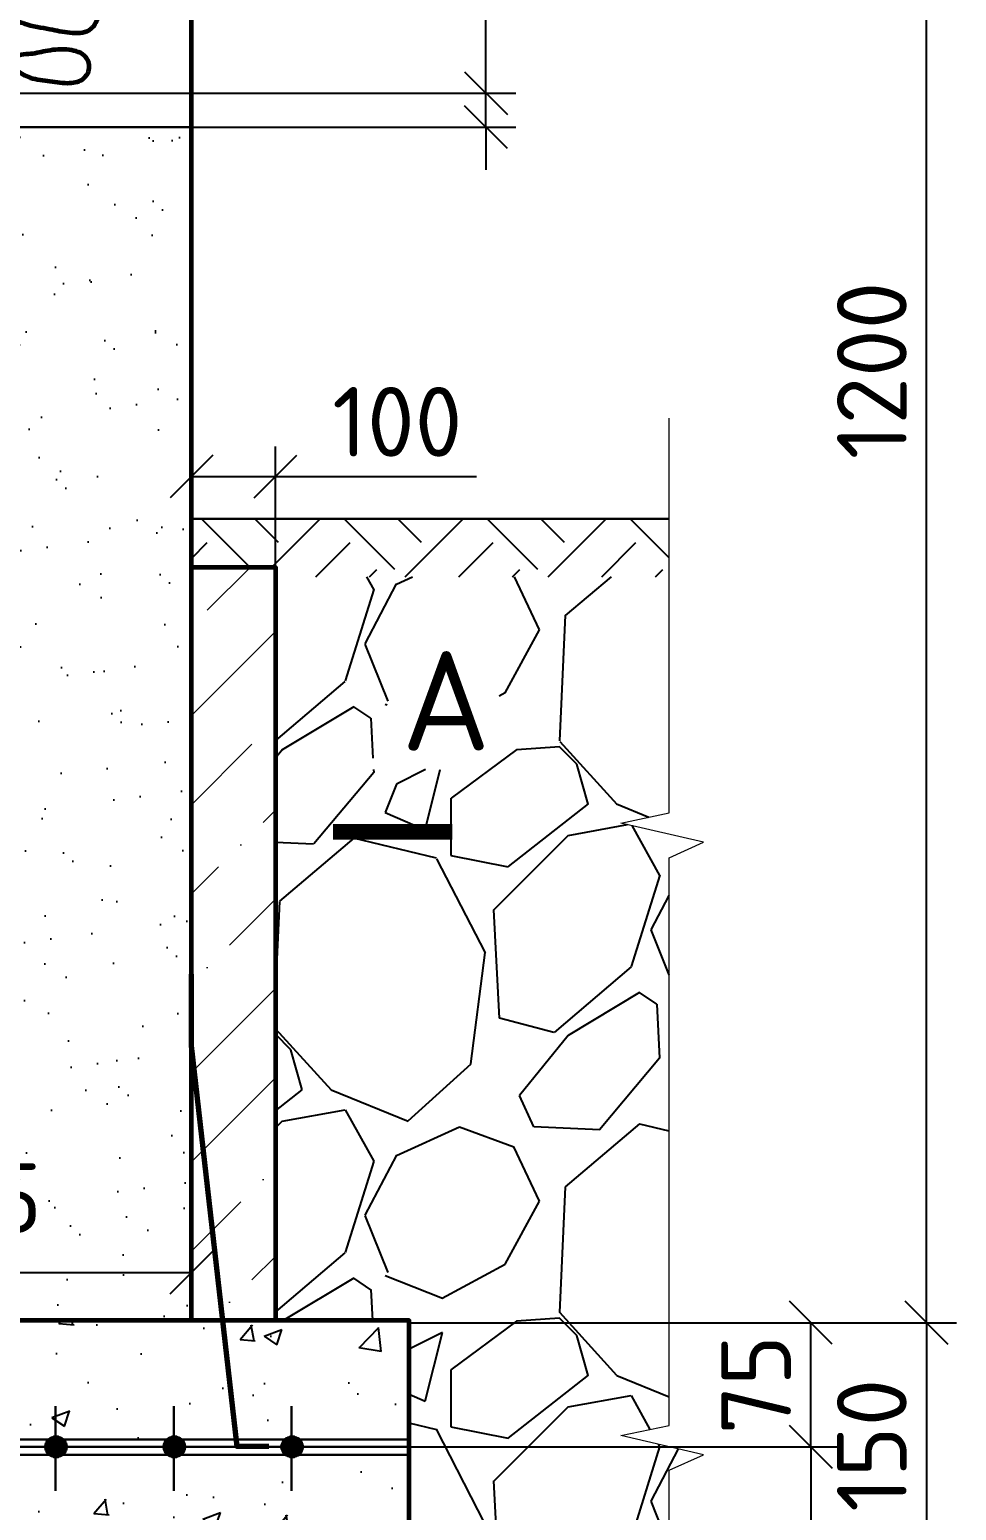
# Model space of a CAD drawing. Header units: millimetres. Extents: x 2079 to 5812, y 229 to 1012.
# Drawn here: x 5074.5 to 5121.1, y 745.5 to 820 of the extents above; entities that cross this region are included whole.
import ezdxf

# ---------------------------------------------------------------- set-up
doc = ezdxf.new("R2010")
doc.units = ezdxf.units.MM
for name, color, linetype, lineweight in [('12  Размер', 7, 'Continuous', 20), ('2 Рамка обычные', 1, 'Continuous', 60), ('Объекты проект.', 1, 'Continuous', 80), ('Объекты проектирования', 1, 'Continuous', 60), ('Размерный', 4, 'Continuous', 30), ('Размеры обычные', 4, 'Continuous', 30)]:
    doc.layers.add(name, color=color, linetype=linetype, lineweight=lineweight)
doc.layers.add('Штриховка', color=7, linetype='Continuous')
doc.styles.add('-ISOCPEUR-', font='isocpeur.ttf')
doc.styles.add('GOST', font='GOST.shx', dxfattribs={"oblique": 15})
doc.dimstyles.new('М 1 к 20', dxfattribs={"dimtxt": 3.5, "dimasz": 2.15, "dimexe": 1.5, "dimexo": 0, "dimgap": 1, "dimtad": 1, "dimdec": 0, "dimlfac": 20, "dimzin": 0, "dimdsep": 46, "dimtxsty": 'GOST', "dimblk": 'OBLIQUE', "dimcen": 5, "dimclrd": 256, "dimclre": 256, "dimclrt": 256, "dimazin": 2, "dimtm": 1e-09, "dimtfac": 1, "dimtdec": 0, "dimtmove": 0, "dimatfit": 3, "dimldrblk": 'NONE', "dimfxl": 0, "dimtolj": 1, "dimtzin": 0, "dimlwd": 25, "dimlwe": 25, "dimarcsym": 0})

# ---------------------------------------------------------------- blocks, each defined once
blk = doc.blocks.new('_Oblique')
at = {"color": 0, "linetype": 'ByBlock', "lineweight": -2}
blk.add_line((-0.5, -0.5), (0.5, 0.5), dxfattribs=at)
blk = doc.blocks.new('*D104')
at = {"layer": '12  Размер', "lineweight": 25, "ltscale": 50.00000000000001, "transparency": 16777216}
for p, q in [((5086.397899817754, 850.6987199632622), (5121.075746774384, 850.6987199632622)), ((5119.575746774384, 754.9157955138314), (5119.575746774384, 850.6987199632622)), ((5093.568791251431, 754.9157955138314), (5121.075746774384, 754.9157955138314))]:
    blk.add_line(p, q, dxfattribs=at)
at = {"layer": 'Defpoints', "color": 0, "ltscale": 50.00000000000001, "transparency": 16777216}
for p in [(5086.397899817754, 850.6987199632622), (5119.575746774384, 850.6987199632622), (5093.568791251431, 754.9157955138314)]:
    blk.add_point(p, dxfattribs=at)
at = {"layer": '12  Размер', "lineweight": 25, "ltscale": 50.00000000000001, "transparency": 16777216, "xscale": 2.15, "yscale": 2.15, "zscale": 2.15}
for p, rotation in [((5119.575746774384, 850.6987199632622), 90), ((5119.575746774384, 754.9157955138314), 270)]:
    blk.add_blockref('_Oblique', p, dxfattribs=dict(at, rotation=rotation))
at = {"layer": '12  Размер', "ltscale": 50.00000000000001, "transparency": 16777216, "insert": (5116.825746774383, 802.8072577385452), "char_height": 3.5, "attachment_point": 5, "rotation": 90, "style": '-ISOCPEUR-'}
blk.add_mtext('\\A1;1200', dxfattribs=at)
blk = doc.blocks.new('_None')
blk = doc.blocks.new('*D105')
at = {"layer": '12  Размер', "lineweight": 25, "ltscale": 50.00000000000001, "transparency": 16777216}
for p, q in [((5093.568791251431, 754.9157955138314), (5121.075746774384, 754.9157955138314)), ((5119.575746774384, 754.9157955138314), (5119.575746774384, 742.5862337578608)), ((5093.568791251431, 742.5862337578608), (5121.075746774384, 742.5862337578608))]:
    blk.add_line(p, q, dxfattribs=at)
at = {"layer": 'Defpoints', "color": 0, "ltscale": 50.00000000000001, "transparency": 16777216}
for p in [(5093.568791251431, 754.9157955138314), (5093.568791251431, 742.5862337578608), (5119.575746774384, 742.5862337578608)]:
    blk.add_point(p, dxfattribs=at)
at = {"layer": '12  Размер', "lineweight": 25, "ltscale": 50.00000000000001, "transparency": 16777216, "xscale": 2.15, "yscale": 2.15, "zscale": 2.15}
for p, rotation in [((5119.575746774384, 754.9157955138314), 90), ((5119.575746774384, 742.5862337578608), 270)]:
    blk.add_blockref('_Oblique', p, dxfattribs=dict(at, rotation=rotation))
at = {"layer": '12  Размер', "ltscale": 50.00000000000001, "transparency": 16777216, "insert": (5116.825746774383, 748.7510146358445), "char_height": 3.5, "attachment_point": 5, "rotation": 90, "style": '-ISOCPEUR-'}
blk.add_mtext('\\A1;150', dxfattribs=at)
blk = doc.blocks.new('*D116')
at = {"layer": '12  Размер', "lineweight": 25, "ltscale": 50.00000000000001, "transparency": 16777216}
for p, q in [((5082.629729832022, 792.9098655539551), (5082.629729832022, 798.9767619968356)), ((5086.852252560037, 792.9098655539551), (5086.852252560037, 798.9767619968356)), ((5082.629729832022, 797.4767619968356), (5086.852252560037, 797.4767619968356)), ((5086.852252560037, 797.4767619968356), (5096.952252560036, 797.4767619968356))]:
    blk.add_line(p, q, dxfattribs=at)
at = {"layer": 'Defpoints', "color": 0, "ltscale": 50.00000000000001, "transparency": 16777216}
for p in [(5086.852252560037, 797.4767619968356), (5082.629729832022, 792.9098655539551), (5086.852252560037, 792.9098655539551)]:
    blk.add_point(p, dxfattribs=at)
at = {"layer": '12  Размер', "lineweight": 25, "ltscale": 50.00000000000001, "transparency": 16777216, "xscale": 2.15, "yscale": 2.15, "zscale": 2.15, "rotation": 180}
blk.add_blockref('_Oblique', (5082.629729832022, 797.4767619968356), dxfattribs=at)
at = {"layer": '12  Размер', "lineweight": 25, "ltscale": 50.00000000000001, "transparency": 16777216, "xscale": 2.15, "yscale": 2.15, "zscale": 2.15}
blk.add_blockref('_Oblique', (5086.852252560037, 797.4767619968356), dxfattribs=at)
at = {"layer": '12  Размер', "ltscale": 50.00000000000001, "transparency": 16777216, "insert": (5092.977252560037, 800.2267619968356), "char_height": 3.5, "attachment_point": 5, "style": '-ISOCPEUR-'}
blk.add_mtext('\\A1;100', dxfattribs=at)
blk = doc.blocks.new('*D109')
at = {"layer": '12  Размер', "lineweight": 25, "ltscale": 50.00000000000001, "transparency": 16777216}
for p, q in [((5093.498241567888, 748.6748637130247), (5115.258660602973, 748.6748637130247)), ((5113.758660602973, 748.6748637130247), (5113.758660602973, 742.5862337578608)), ((5093.568791251431, 742.5862337578608), (5115.258660602973, 742.5862337578608)), ((5113.758660602973, 742.5862337578608), (5113.758660602973, 734.2362337578608))]:
    blk.add_line(p, q, dxfattribs=at)
at = {"layer": 'Defpoints', "color": 0, "ltscale": 50.00000000000001, "transparency": 16777216}
for p in [(5093.498241567888, 748.6748637130247), (5093.568791251431, 742.5862337578608), (5113.758660602973, 742.5862337578608)]:
    blk.add_point(p, dxfattribs=at)
at = {"layer": '12  Размер', "lineweight": 25, "ltscale": 50.00000000000001, "transparency": 16777216, "xscale": 2.15, "yscale": 2.15, "zscale": 2.15}
for p, rotation in [((5113.758660602973, 748.6748637130247), 90), ((5113.758660602973, 742.5862337578608), 270)]:
    blk.add_blockref('_Oblique', p, dxfattribs=dict(at, rotation=rotation))
at = {"layer": '12  Размер', "ltscale": 50.00000000000001, "transparency": 16777216, "insert": (5111.008660602972, 737.3362337578592), "char_height": 3.5, "attachment_point": 5, "rotation": 90, "style": '-ISOCPEUR-'}
blk.add_mtext('\\A1;75', dxfattribs=at)
blk = doc.blocks.new('*D110')
at = {"layer": '12  Размер', "lineweight": 25, "ltscale": 50.00000000000001, "transparency": 16777216}
for p, q in [((5093.568791251431, 754.9157955138314), (5115.258660602973, 754.9157955138314)), ((5113.758660602973, 748.6748637130247), (5113.758660602973, 754.9157955138314)), ((5093.498241567888, 748.6748637130247), (5115.258660602973, 748.6748637130247))]:
    blk.add_line(p, q, dxfattribs=at)
at = {"layer": 'Defpoints', "color": 0, "ltscale": 50.00000000000001, "transparency": 16777216}
for p in [(5093.568791251431, 754.9157955138314), (5113.758660602973, 754.9157955138314), (5093.498241567888, 748.6748637130247)]:
    blk.add_point(p, dxfattribs=at)
at = {"layer": '12  Размер', "lineweight": 25, "ltscale": 50.00000000000001, "transparency": 16777216, "xscale": 2.15, "yscale": 2.15, "zscale": 2.15}
for p, rotation in [((5113.758660602973, 754.9157955138314), 90), ((5113.758660602973, 748.6748637130247), 270)]:
    blk.add_blockref('_Oblique', p, dxfattribs=dict(at, rotation=rotation))
at = {"layer": '12  Размер', "ltscale": 50.00000000000001, "transparency": 16777216, "insert": (5111.008660602972, 751.7953296134265), "char_height": 3.5, "attachment_point": 5, "rotation": 90, "style": '-ISOCPEUR-'}
blk.add_mtext('\\A1;75', dxfattribs=at)
blk = doc.blocks.new('*D118')
at = {"layer": '12  Размер', "lineweight": 25, "ltscale": 50.00000000000001, "transparency": 16777216}
for p, q in [((5057.127944150869, 755.0266027715729), (5057.127944150869, 758.9407612031041)), ((5082.629729832022, 755.0266027715729), (5082.629729832022, 758.9407612031041)), ((5057.127944150869, 757.4407612031041), (5082.629729832022, 757.4407612031041))]:
    blk.add_line(p, q, dxfattribs=at)
at = {"layer": 'Defpoints', "color": 0, "ltscale": 50.00000000000001, "transparency": 16777216}
for p in [(5082.629729832022, 757.4407612031041), (5057.127944150869, 755.0266027715729), (5082.629729832022, 755.0266027715729)]:
    blk.add_point(p, dxfattribs=at)
at = {"layer": '12  Размер', "lineweight": 25, "ltscale": 50.00000000000001, "transparency": 16777216, "xscale": 2.15, "yscale": 2.15, "zscale": 2.15, "rotation": 180}
blk.add_blockref('_Oblique', (5057.127944150869, 757.4407612031041), dxfattribs=at)
at = {"layer": '12  Размер', "lineweight": 25, "ltscale": 50.00000000000001, "transparency": 16777216, "xscale": 2.15, "yscale": 2.15, "zscale": 2.15}
blk.add_blockref('_Oblique', (5082.629729832022, 757.4407612031041), dxfattribs=at)
at = {"layer": '12  Размер', "ltscale": 50.00000000000001, "transparency": 16777216, "insert": (5069.878836991445, 760.7157612031041), "char_height": 3.5, "attachment_point": 5, "style": '-ISOCPEUR-'}
blk.add_mtext('\\A1;ф325', dxfattribs=at)
blk = doc.blocks.new('*D120')
at = {"layer": '12  Размер', "lineweight": 25, "ltscale": 50.00000000000001, "transparency": 16777216}
for p, q in [((5097.433566091552, 816.7583469697529), (5097.433566091552, 827.2583469697529)), ((5073.614813747394, 816.7583469697529), (5098.933566091552, 816.7583469697529)), ((5097.433566091552, 815.0458677876995), (5097.433566091552, 816.7583469697529)), ((5073.614813747394, 815.0458677876995), (5098.933566091552, 815.0458677876995)), ((5097.433566091552, 815.0458677876995), (5097.433566091552, 812.8958677876996))]:
    blk.add_line(p, q, dxfattribs=at)
at = {"layer": 'Defpoints', "color": 0, "ltscale": 50.00000000000001, "transparency": 16777216}
for p in [(5073.614813747394, 816.7583469697529), (5097.433566091552, 816.7583469697529), (5073.614813747394, 815.0458677876995)]:
    blk.add_point(p, dxfattribs=at)
at = {"layer": '12  Размер', "lineweight": 25, "ltscale": 50.00000000000001, "transparency": 16777216, "xscale": 2.15, "yscale": 2.15, "zscale": 2.15}
for p, rotation in [((5097.433566091552, 816.7583469697529), 270), ((5097.433566091552, 815.0458677876995), 90)]:
    blk.add_blockref('_Oblique', p, dxfattribs=dict(at, rotation=rotation))
at = {"layer": '12  Размер', "ltscale": 50.00000000000001, "transparency": 16777216, "insert": (5094.683566091551, 824.1583469697512), "char_height": 3.5, "attachment_point": 5, "rotation": 90, "style": '-ISOCPEUR-'}
blk.add_mtext('\\A1;50', dxfattribs=at)

msp = doc.modelspace()

# ---------------------------------------------------------------- hatches: boundary and pattern name
at = {"layer": '12  Размер', "lineweight": 20}
h = msp.add_hatch(dxfattribs=at)
h.set_pattern_fill('ANSI36')
h.set_pattern_definition([(45, (3159.962720295465, 4655.057149602475), (1.683798022700467, 6.173926083235044), [7.9375, -1.5875, 0, -1.5875])])
h.paths.add_polyline_path([(5057.127944150869, 792.8348560169438), (5052.909586155418, 792.8348560169438), (5052.909586155418, 766.9773928276377), (5057.127944150869, 767.8805691154689)])
h.paths.add_polyline_path([(5057.127944150869, 760.4336266940331), (5052.909586155418, 759.4814041972154), (5052.909586155418, 755.0946983674244), (5057.127944150869, 755.0946983674244)])
h.paths.add_polyline_path([(5086.852252560037, 792.9098655539551), (5082.629729832022, 792.9098655539551), (5082.629729832022, 755.0946983674244), (5086.852252560037, 755.0946983674244)])
at = {"layer": 'Объекты проект.'}
h = msp.add_hatch(color=7, dxfattribs=at)
h.dxf.hatch_style = 1
h.paths.add_polyline_path([(5076.263029504851, 748.671289085079, 1), (5075.381068870425, 748.671289085079, 1)])
h = msp.add_hatch(color=7, dxfattribs=at)
h.dxf.hatch_style = 1
h.paths.add_polyline_path([(5082.214829752673, 748.671289085079, 1), (5081.332869118247, 748.671289085079, 1)])
h = msp.add_hatch(color=7, dxfattribs=at)
h.dxf.hatch_style = 1
h.paths.add_polyline_path([(5088.130642210446, 748.671289085079, 1), (5087.24868157602, 748.671289085079, 1)])
at = {"layer": 'Штриховка'}
h = msp.add_hatch(dxfattribs=at)
h.set_pattern_fill('AR-SAND', scale=0.1, style=0)
h.set_pattern_definition([(37.50000000000001, (-10953.9737973594, 4740.516888587761), (-0.1600031295984046, 4.894132373293424), [0, -3.860800000000001, 0, -4.318000000000001, 0, -4.1275]), (7.499999999999999, (-10953.9737973594, 4740.516888587761), (4.495232831380027, 7.168251005683543), [0, -2.0828, 0, -3.4798, 0, -1.3335]), (327.5, (-10957.0979973594, 4740.516888587761), (7.90992370241458, 0.01437184678545762), [0, -1.27, 0, -4.572, 0, -5.969]), (317.5, (-10957.0979973594, 4740.516888587761), (7.635564524722972, 2.229293232572163), [0, -0.635, 0, -2.9972, 0, -3.429])])
h.paths.add_polyline_path([(5100.698976640264, 742.5862337578606), (5038.825707616385, 742.5862337578606), (5038.825707616385, 734.4251566583594), (5100.698976640264, 734.4251566583594)])
h.paths.add_polyline_path([(5082.629729832022, 792.9098655539551), (5082.629729832022, 815.0458677876991), (5073.614813747392, 815.0458677876991), (5073.614813747392, 772.2758557468437, -0.414213562373089), (5063.12670218824, 761.7877441876904), (5057.127944150869, 760.4336266940331), (5057.127944150869, 755.0266027715729), (5082.629729832022, 755.0266027715729)])
h.paths.add_polyline_path([(5066.264009894521, 815.0458677876991), (5057.127944150869, 815.0458677876991), (5057.127944150869, 792.8348560169438), (5057.127944150869, 767.8805691154689), (5063.013053878087, 769.1406071593324, 0.4248661393476422), (5066.264009894521, 772.2758557468437)], flags=17)
h.paths.add_polyline_path([(5063.43650369685, 757.2890161891414), (5074.781478443681, 757.2890161891414), (5076.406874100159, 763.355075361525), (5065.06189935333, 763.355075361525)], flags=24)
h = msp.add_hatch(dxfattribs=at)
h.set_pattern_fill('EARTH', scale=0.8, angle=45, style=0)
h.set_pattern_definition([(45, (-10953.9737973594, 4740.516888587761), (4.440892098500626e-16, 7.184204896855324), [5.08, -5.08]), (45, (-10955.32083577756, 4741.863927005921), (4.440892098500626e-16, 7.184204896855324), [5.08, -5.08]), (45, (-10956.66787419572, 4743.210965424081), (4.440892098500626e-16, 7.184204896855324), [5.08, -5.08]), (135, (-10956.66787419572, 4744.108991036188), (-7.184204896855324, 4.440892098500626e-16), [5.08, -5.08]), (135, (-10955.32083577756, 4745.456029454348), (-7.184204896855324, 4.440892098500626e-16), [5.08, -5.08]), (135, (-10953.9737973594, 4746.803067872508), (-7.184204896855324, 4.440892098500626e-16), [5.08, -5.08])])
h.paths.add_polyline_path([(4930.797333863495, 795.3395547282121), (4930.797333863495, 792.4304971664928), (5010.230848110386, 792.4304971664928), (5010.230848110386, 795.3395547282121)])
h.paths.add_polyline_path([(5024.060687663447, 792.4304971664928), (5021.461094176522, 795.3395547282112), (5010.230848110386, 795.3395547282112), (5010.230848110386, 792.4304971664928)])
h.paths.add_polyline_path([(5021.461094176522, 795.3395547282112), (5024.060687663447, 792.4304971664928), (5052.909586155418, 792.4304971664928), (5052.909586155418, 792.8348560169438), (5057.127944150869, 792.8348560169438), (5057.127944150869, 795.3395547282112)])
h.paths.add_polyline_path([(5106.634435835887, 792.4304971664928), (5106.634435835887, 795.3395547282121), (5082.629729832022, 795.3395547282121), (5082.629729832022, 792.9098655539551), (5086.852252560037, 792.9098655539551), (5086.852252560037, 792.4304971664928)])
h = msp.add_hatch(dxfattribs=at)
h.set_pattern_fill('GRAVEL', scale=0.8, angle=45, style=0)
h.set_pattern_definition([(273.0127875, (-10957.99695210164, 4765.230553432943), (14.36840977666074, -244.2629664940856), [2.73377152, -270.64386911652]), (229.969741, (-10957.8532680037, 4762.500555572138), (158.0525068440633, 186.7893280685547), [4.691237759999975, -464.4323911481904]), (177.5104471, (-10960.87063406038, 4758.908453123709), (301.7366056734302, -14.36840967784963), [3.30785216, -327.4777823528]), (312.2736889999999, (-10962.8822114315, 4749.712670855735), (-272.9997860488997, 301.7366056965069), [4.272036160000001, -422.931499405904]), (337.83365418, (-10960.00852947276, 4746.551620701119), (-244.2629664965818, 100.5788685474443), [4.189069600000001, -414.718461962752]), (42.27368899999997, (-10956.12905882846, 4744.97109562381), (-301.7366056965069, -272.9997860488997), [4.272036160000001, -422.931499405904]), (82.69424047, (-10952.96800867384, 4747.844777582553), (-43.10522936209938, -330.473425257813), [5.64954928, -559.3049225139761]), (117.25532837, (-10952.24958818416, 4753.448457402101), (-215.526146870019, 416.6838840360396), [5.33375616, -528.04205281524]), (166.42956562, (-10954.69221784909, 4758.190032634024), (-301.7366056741978, 71.84204894220872), [4.286503999999975, -424.3643655896945]), (220.2363583, (-10958.85905668927, 4759.195821319585), (172.4209175470917, 143.6840979100116), [4.89370624, -239.7914956]), (267.3974378, (-10962.59484323563, 4756.034771164968), (-14.36840978217447, -330.4734252558463), [6.328623359999976, -626.5341800974129]), (183.81407483, (-10948.51380163779, 4763.793712453571), (-186.7893273192153, -14.36840978066778), [2.16003632, -213.844526594752]), (216.4692344, (-10950.66906310685, 4763.650028355634), (215.5261468780938, 158.0525077684483), [4.10945584, -406.83711197632]), (270, (-10953.9737973594, 4761.207398690703), (14.368409793712, -14.368409793712), [2.87367472, -25.863144867424]), (248.19859051, (-10956.70379522021, 4761.925819180389), (43.10522938812809, 100.5788685528939), [1.547530559999994, -153.2049789511512]), (336.80140949, (-10957.27853161196, 4760.488978201018), (-57.47363917684719, 28.73681958341272), [2.18852496, -107.23802392]), (75.96375653, (-10955.26695424084, 4759.626873613395), (14.36840979634255, 71.84204896803001), [3.55455728, -114.93038522328]), (206.56505118, (-10954.40484965321, 4763.075291963885), (43.10522938037582, 14.36840979596676), [2.57029712, -61.687184934624]), (61.38954033400001, (-10965.61220929231, 4752.155300520666), (100.578868555974, 186.7893273182406), [3.600704, -356.470613380312]), (115.34617594, (-10963.88800011706, 4755.316350675283), (100.5788685488531, -215.5261469090522), [3.020791519999988, -299.0577254255984]), (338.19859051, (-10957.27853161196, 4765.948973922628), (-100.5788685529682, 43.10522938815789), [3.095040799999988, -151.6574687111512]), (28.61045967000005, (-10954.40484965321, 4764.799501139132), (-186.7893273111964, -100.5788685690386), [3.600704, -356.47061338032]), (24.44395478000004, (-10956.70379522021, 4743.246886448565), (-100.5788685559749, -43.10522938112996), [3.4722816, -170.141874504848]), (339.7751406, (-10953.54274506559, 4744.683727427937), (-229.8945567460065, 86.21045863787151), [2.90937696, -288.02874704576]), (111.80140949, (-10942.76643772031, 4751.724248226854), (-43.10522938745066, 100.5788685532683), [3.0950408, -151.657468711152]), (62.35402464, (-10943.91591050381, 4754.597930185597), (-129.3156881276164, -244.2629665014276), [3.406261920000001, -337.2190078416]), (114.44395478, (-10949.80695851923, 4744.683727427937), (43.10522938043145, -100.5788685562749), [1.736140799999994, -171.8780153048473]), (146.309932474, (-10943.62854230793, 4750.862143639231), (-71.84204896855758, 43.10522938113177), [1.0361168, -102.575959716208]), (210.963756532, (-10944.49064689555, 4751.43688003098), (57.47363917483906, 28.73681958741929), [4.189069599999976, -79.5924367125516]), (231.00900596, (-10948.08274934398, 4749.281618561923), (129.3156881351143, 158.0525077375755), [3.882135999999989, -384.3309189066946]), (348.69006753, (-10953.9737973594, 4758.333716731962), (-43.10522938213134, 14.36840979071666), [2.93059104, -70.33421087744]), (38.15722658999998, (-10951.10011540066, 4757.758980340213), (272.9997860692173, 215.5261469199505), [5.11645408, -506.528072520248]), (105.9453959, (-10947.07696065842, 4760.92003049483), (43.1052293786461, -158.0525077314956), [2.09206592, -207.11513854488]), (135, (-10947.65169705017, 4762.931607865949), (-28.73681958742129, 1.77635683940025e-15), [1.2192, -19.1008]), (165.25643716, (-10948.80116983367, 4749.425302659862), (158.0525077278018, -43.1052293921777), [2.822935679999988, -279.4715261855984]), (93.01278749999965, (-10951.53116769447, 4750.143723149546), (-14.36840977580592, 244.2629664941306), [5.467543039999997, -267.9100975965197]), (45, (-10951.81853589034, 4755.603718871156), (1.77635683940025e-15, 28.73681958742129), [5.283200000000001, -15.0368]), (10.30484649999996, (-10948.08274934398, 4759.339505417522), (244.2629664697527, 43.10522951331539), [3.212876479999992, -318.074533793119]), (299.0546040999999, (-10944.92169918936, 4759.914241809271), (43.10522938238883, -71.84204896780258), [2.95863264, -144.973200310176]), (252.64597536, (-10943.48485820999, 4757.327928046401), (-129.3156881724867, -416.6838840085809), [4.8171608, -476.899715383504]), (220.42607874, (-10944.92169918936, 4752.730036912415), (-201.1577371119395, -172.4209175245241), [5.096235679999975, -504.5267716499184])])
h.paths.add_polyline_path([(5106.634435835887, 792.4304971664928), (5086.852252560037, 792.4304971664928), (5086.852252560037, 757.9600440414565), (5106.634435835887, 768.8911235393357), (5106.634435835887, 769.6085845611419), (5106.634435835887, 778.2997031564696), (5108.365292814193, 779.0797021954745), (5104.216703348891, 780.044420108035), (5106.634435835887, 780.5576457999518)])
h.paths.add_polyline_path([(5106.634435835887, 768.8911235393357), (5086.852252560037, 757.9600440414565), (5086.852252560037, 755.0266027715729), (5089.791963859536, 755.0266027715729), (5106.634435835887, 764.103060916354)])
h.paths.add_polyline_path([(5106.634435835887, 764.103060916354), (5089.791963859536, 755.0266027715729), (5093.56879125143, 755.0266027715729), (5093.56879125143, 742.5862337578606), (5100.698976640264, 742.5862337578606), (5106.634435835887, 742.5862337578606), (5106.634435835887, 747.4923691402932), (5108.365292814193, 748.2723681792982), (5104.216703348891, 749.2370860918586), (5106.634435835887, 749.7503117837755)])
h.paths.add_polyline_path([(5046.182201380074, 755.0266027715729), (5052.909586155418, 755.0266027715729), (5052.909586155418, 759.4814041972154), (5010.246737052279, 749.8509923786455), (5010.246737052279, 748.9960690067796), (5009.306727851686, 745.6332222047781), (5008.996480760097, 742.5359760113029), (5046.182201380074, 742.5862337578606)])
h.paths.add_polyline_path([(5052.909586155418, 792.4304971664928), (5024.060687663447, 792.4304971664928), (5047.78633359921, 765.8804730711067), (5052.909586155418, 766.9773928276377)])
h.paths.add_polyline_path([(5024.060687663447, 792.4304971664928), (5010.230848110386, 792.4304971664928), (4939.913089433674, 792.4064479897365), (4942.057214814486, 763.51483342248), (5010.590098944052, 763.5159266093947), (5010.535969941035, 757.904942021963), (5047.78633359921, 765.8804730711067)])
h.paths.add_polyline_path([(4939.913089433674, 792.4064479897365), (4939.913089433674, 792.4304971664928), (4930.797333863495, 792.4304971664928), (4930.797333863495, 780.8767711955384), (4930.797333863495, 779.8013231247883), (4932.5281908418, 779.398827591061), (4930.797333863495, 778.6188285520561), (4930.797333863495, 768.3657886101905), (4941.928566863434, 764.8520249512644)])
h.paths.add_polyline_path([(4941.928566863434, 764.8520249512644), (4930.797333863495, 768.3657886101905), (4930.797333863495, 767.0644381397092), (4942.057214814486, 758.9441786722223)])
h.paths.add_polyline_path([(4942.057214814486, 758.9441786722223), (4930.797333863495, 767.0644381397092), (4930.797333863495, 761.3175461324768), (4930.797333863495, 760.2420980617267), (4932.5281908418, 759.8396025279994), (4930.797333863495, 759.0596034889945), (4930.797333863495, 752.3420456664667), (4942.744608667143, 748.0400691885657)])
h.paths.add_polyline_path([(4942.744608667143, 748.0400691885657), (4930.797333863495, 752.3420456664667), (4930.797333863495, 742.5862337578606), (4943.0884178479, 742.5862337578606)])
h.paths.add_polyline_path([(5091.602621632308, 782.7361716246637), (5097.102621632308, 782.7361716246637), (5098.955440611007, 789.6509861903874), (5093.455440611007, 789.6509861903874)], flags=16)
h.paths.add_polyline_path([(5041.918632002073, 782.7361716246637), (5047.418632002073, 782.7361716246637), (5049.271450980772, 789.6509861903874), (5043.771450980772, 789.6509861903874)], flags=16)
at = {"layer": 'Штриховка', "lineweight": 25}
h = msp.add_hatch(dxfattribs=at)
h.set_pattern_fill('AR-CONC', scale=0.05, style=0)
h.set_pattern_definition([(49.99999999999999, (-10953.9737973594, 4817.123974341925), (9.1092334498002, -0.7969542769451543), [0.9525000000000001, -10.4775]), (355, (-10953.9737973594, 4817.123974341925), (-1.762171071248467, 9.552842261951758), [0.762, -8.3820292085]), (100.4514447, (-10953.2146970094, 4817.057561666925), (7.347062354517664, 8.755887595609755), [0.8095004399999999, -8.904512229999996]), (46.18420000000002, (-10953.9737973594, 4819.663974341924), (13.5539520446065, -2.102116396636358), [1.428749999999994, -15.71624999999995]), (96.63555760999992, (-10952.8443023594, 4819.488799341923), (11.87020670257515, 12.37130622988608), [1.214251157, -13.356780408]), (351.1841511700001, (-10953.9737973594, 4819.663974341924), (11.87020670324885, 12.37130622927663), [1.1429983535, -12.572986596]), (21, (-10952.7037973594, 4819.028974341923), (7.580719563456625, -5.11325990935438), [0.9525000000000001, -10.4775]), (326.0000000000001, (-10952.7037973594, 4819.028974341923), (3.090101417382354, 9.209398306115963), [0.762, -8.382]), (71.45144499999999, (-10952.0720707294, 4818.602869346923), (10.67082096393581, 4.096138444295263), [0.8095004400000001, -8.90449688]), (37.50000000000001, (-10953.9737973594, 4817.123974341925), (0.1544301625295909, 4.227751943657656), [0, -8.2804, 0, -8.509, 0, -8.41375]), (7.499999999999999, (-10953.9737973594, 4817.123974341925), (3.340983125515288, 5.009028740905975), [0, -4.8514, 0, -8.0899, 0, -3.20675]), (327.5, (-10956.8058973594, 4817.123974341925), (6.77952975834357, -0.2864371996336722), [0, -3.175, 0, -9.906, 0, -13.1445]), (317.5, (-10958.0758973594, 4817.123974341925), (7.406459069300903, 1.271324551666652), [0, -4.1275, 0, -6.578600000000001, 0, -9.3345])])
h.paths.add_polyline_path([(5093.56879125143, 755.0266027715729), (5046.182201380074, 755.0266027715729), (5046.182201380074, 742.5862337578606), (5093.56879125143, 742.5862337578606)])

# ---------------------------------------------------------------- linework, layer by layer
at = {"layer": '12  Размер', "color": 7, "ltscale": 50.00000000000001, "flags": 128}
msp.add_lwpolyline([(5106.634435835887, 757.1210762063606), (5106.634435835887, 778.2997031564696), (5108.365292814193, 779.0797021954745), (5104.216703348891, 780.044420108035), (5106.634435835887, 780.5576457999518), (5106.634435835887, 800.4159185773183)], dxfattribs=at)
at = {"layer": '2 Рамка обычные', "color": 7, "ltscale": 50.00000000000001}
msp.add_spline([(5070.433297246796, 828.2349259234284), (5071.165653309887, 827.8183216036082), (5071.5535054301, 827.4713219367218), (5071.683549964902, 826.9963725400407), (5071.777090770294, 826.3412699240976), (5071.825001914622, 825.8151406357315), (5072.151253992793, 825.488612925426), (5072.783224801169, 824.8468170813535), (5073.547521626679, 824.2510831400537), (5074.416766673894, 823.3615766193502), (5075.947641808641, 822.8436361134768), (5076.926398042226, 822.6409637416032), (5077.613124444251, 822.9224531469185), (5078.030635844552, 823.6205468720541), (5077.781954190796, 824.3401361517858), (5077.252650120397, 824.6779234381643), (5076.296708717113, 824.7680000479118), (5075.215285745551, 824.5765872523439), (5074.291285105151, 824.3186405971896), (5073.650188364656, 823.6881043294229), (5073.374128914074, 822.9132407664106), (5073.159669506465, 821.9295632445969), (5073.26005476118, 821.2621774545655), (5073.611403152448, 820.5845556862437), (5074.222840613322, 820.2570043781557), (5075.511878543635, 819.9744913750578), (5076.518012574044, 819.8045741340861), (5077.492205842034, 819.9284294722852), (5077.9325320731, 820.6070748386223), (5077.772828258676, 821.3194989334111), (5077.038190712323, 821.6020119367417), (5075.749152782009, 821.7483864273195), (5074.460114851696, 821.6020119367417), (5073.748292136574, 821.1608412687451), (5073.212143616853, 819.9181934939947), (5073.07753611599, 819.0921500390646), (5073.339906668392, 818.3295696501405), (5073.75969955149, 817.9672160158184), (5074.428174088811, 817.5710836525791), (5075.393241424215, 817.3776236614463), (5076.401656937887, 817.2650278993201), (5077.14998338242, 817.4462047165975), (5077.478516943389, 817.9221777108282), (5077.318813128964, 818.5680679464963), (5076.4815088451, 818.9304215808183), (5075.404648839598, 818.885383276061), (5074.553655657553, 818.7267256111622), (5074.076825697543, 818.6806637086224), (5073.602277220329, 818.4544485863548), (5073.296558490125, 817.7522604698565), (5071.971016830867, 817.2261311814905), (5071.044734707204, 816.0643476359796), (5070.307815678054, 812.220737756255), (5071.202157038832, 809.2471860384353), (5071.694957380285, 806.0985990902659), (5070.650038137668, 803.5662180404429), (5070.12985999939, 801.9284615004685), (5071.348171954611, 798.9119186734565), (5071.348171954611, 796.2996969921765), (5070.376260169884, 792.2708159040444), (5071.286571912104, 786.4578037848946), (5071.886601957594, 782.867022571179), (5071.437149793943, 779.0530970287759), (5070.538245467571, 775.5370384569064), (5070.68882334941, 772.4713629337743), (5070.825712333535, 769.4169469867152), (5069.559489233521, 766.8855895346746), (5067.262035790001, 765.3389332022302), (5064.636048785047, 764.1423473302525)], degree=3, dxfattribs=at)
at = {"layer": 'Объекты проект.', "color": 7, "lineweight": 60}
msp.add_lwpolyline([(5095.747306089595, 779.6053042053577, 0.8, 0.8, 0), (5089.747306089595, 779.6053042053577, 0.8, 0.8, 0), (5091.747306089595, 779.6053042053577, 0, 1.8, 0), (5091.747306089595, 783.6053042053577, 0, 0, 0), (5091.747306089595, 789.6053042053577, 0, 0, 0)], format="xyseb", dxfattribs=at)
at = {"layer": 'Объекты проект.', "color": 7}
for centre in [(5075.822049187638, 748.671289085079), (5081.77384943546, 748.671289085079), (5087.689661893233, 748.671289085079)]:
    msp.add_circle(centre, 0.4409803172129614, dxfattribs=at)
at = {"layer": 'Объекты проектирования', "color": 7, "ltscale": 50.00000000000001}
msp.add_line((5082.629729832022, 792.9098655539551), (5082.629729832022, 837.6345240907754), dxfattribs=at)
msp.add_lwpolyline([(5082.629729832022, 792.9098655539551), (5086.852252560037, 792.9098655539551), (5086.852252560037, 755.0266027715729), (5082.629729832022, 755.0266027715729)], close=True, dxfattribs=at)
at = {"layer": 'Объекты проектирования', "color": 7, "lineweight": 70, "ltscale": 50.00000000000001}
msp.add_lwpolyline([(5086.521303519592, 748.6909592283723), (5084.936527014441, 748.6909592283723), (5082.629729832022, 768.8396013046954), (5082.629729832022, 772.4373065813675)], dxfattribs=at)
at = {"layer": 'Объекты проектирования', "color": 7}
msp.add_lwpolyline([(5046.182201380074, 742.5862337578606), (5093.56879125143, 742.5862337578606), (5093.56879125143, 755.0266027715729), (5046.182201380074, 755.0266027715729)], close=True, dxfattribs=at)
at = {"layer": 'Размерный', "color": 7}
for p, q in [((5057.127944150869, 815.0458677876991), (5082.629729832022, 815.0458677876991)), ((5082.629729832022, 795.3395547282121), (5106.634435835887, 795.3395547282121)), ((5075.793486901301, 746.4594146207323), (5075.793486901301, 750.7250341654958)), ((5081.745287149122, 746.4594146207323), (5081.745287149122, 750.7250341654958)), ((5087.661099606896, 746.4594146207323), (5087.661099606896, 750.7250341654958)), ((5093.498241567886, 749.0438267282311), (5046.430662187729, 749.0438267282311)), ((5093.498241567886, 748.6748637130245), (5046.430662187729, 748.6748637130245)), ((5093.498241567886, 748.2659789140466), (5046.430662187729, 748.2659789140466))]:
    msp.add_line(p, q, dxfattribs=at)
at = {"layer": 'Размерный', "color": 7, "linetype": 'ByBlock', "lineweight": 13, "flags": 128}
msp.add_lwpolyline([(5106.634435835887, 726.3137421901843), (5106.634435835887, 747.4923691402932), (5108.365292814193, 748.2723681792982), (5104.216703348891, 749.2370860918586), (5106.634435835887, 749.7503117837755), (5106.634435835887, 769.6085845611419)], dxfattribs=at)

# ---------------------------------------------------------------- texts
at = {"layer": 'Размеры обычные', "color": 7, "linetype": 'Continuous', "lineweight": 30, "insert": (5093.176145438687, 788.6935789075255), "char_height": 5, "width": 3.267949192431123, "attachment_point": 1, "style": '-ISOCPEUR-'}
msp.add_mtext('А', dxfattribs=at)

# ---------------------------------------------------------------- dimensions: what is measured, and where the dimension line sits
at = {"layer": '12  Размер', "color": 7, "ltscale": 50.00000000000001}
for base, p1, p2, text, picture, middle in [((5119.575746774384, 850.6987199632622), (5093.56879125143, 754.9157955138312), (5086.397899817752, 850.6987199632617), '1200', '*D104', (5116.825746774383, 802.8072577385452)), ((5097.433566091552, 816.7583469697529), (5073.614813747392, 815.0458677876991), (5073.614813747392, 816.7583469697524), '50', '*D120', (5094.683566091551, 824.1583469697512)), ((5113.758660602973, 754.9157955138314), (5093.498241567886, 748.6748637130245), (5093.56879125143, 754.9157955138312), '75', '*D110', (5111.008660602972, 751.7953296134265)), ((5119.575746774384, 742.5862337578608), (5093.56879125143, 754.9157955138312), (5093.56879125143, 742.5862337578606), '150', '*D105', (5116.825746774383, 748.7510146358445)), ((5113.758660602973, 742.5862337578608), (5093.498241567886, 748.6748637130245), (5093.56879125143, 742.5862337578606), '75', '*D109', (5111.008660602972, 737.3362337578592))]:
    dim = msp.add_linear_dim(base=base, p1=p1, p2=p2, angle=90, text=text, dimstyle='М 1 к 20', override={"dimtxsty": '-ISOCPEUR-'}, dxfattribs=at)
    dim.commit()
    dim.dimension.update_dxf_attribs({"geometry": picture, "text_midpoint": middle})
for base, p1, p2, text, picture, middle in [((5086.852252560037, 797.4767619968356), (5082.629729832022, 792.9098655539551), (5086.852252560037, 792.9098655539551), '100', '*D116', (5092.977252560037, 800.2267619968356)), ((5082.629729832022, 757.4407612031041), (5057.127944150869, 755.0266027715729), (5082.629729832022, 755.0266027715729), 'ф325', '*D118', (5069.878836991445, 760.7157612031041))]:
    dim = msp.add_linear_dim(base=base, p1=p1, p2=p2, text=text, dimstyle='М 1 к 20', override={"dimtxsty": '-ISOCPEUR-'}, dxfattribs=at)
    dim.commit()
    dim.dimension.update_dxf_attribs({"geometry": picture, "text_midpoint": middle})

doc.saveas('drawing.dxf')
